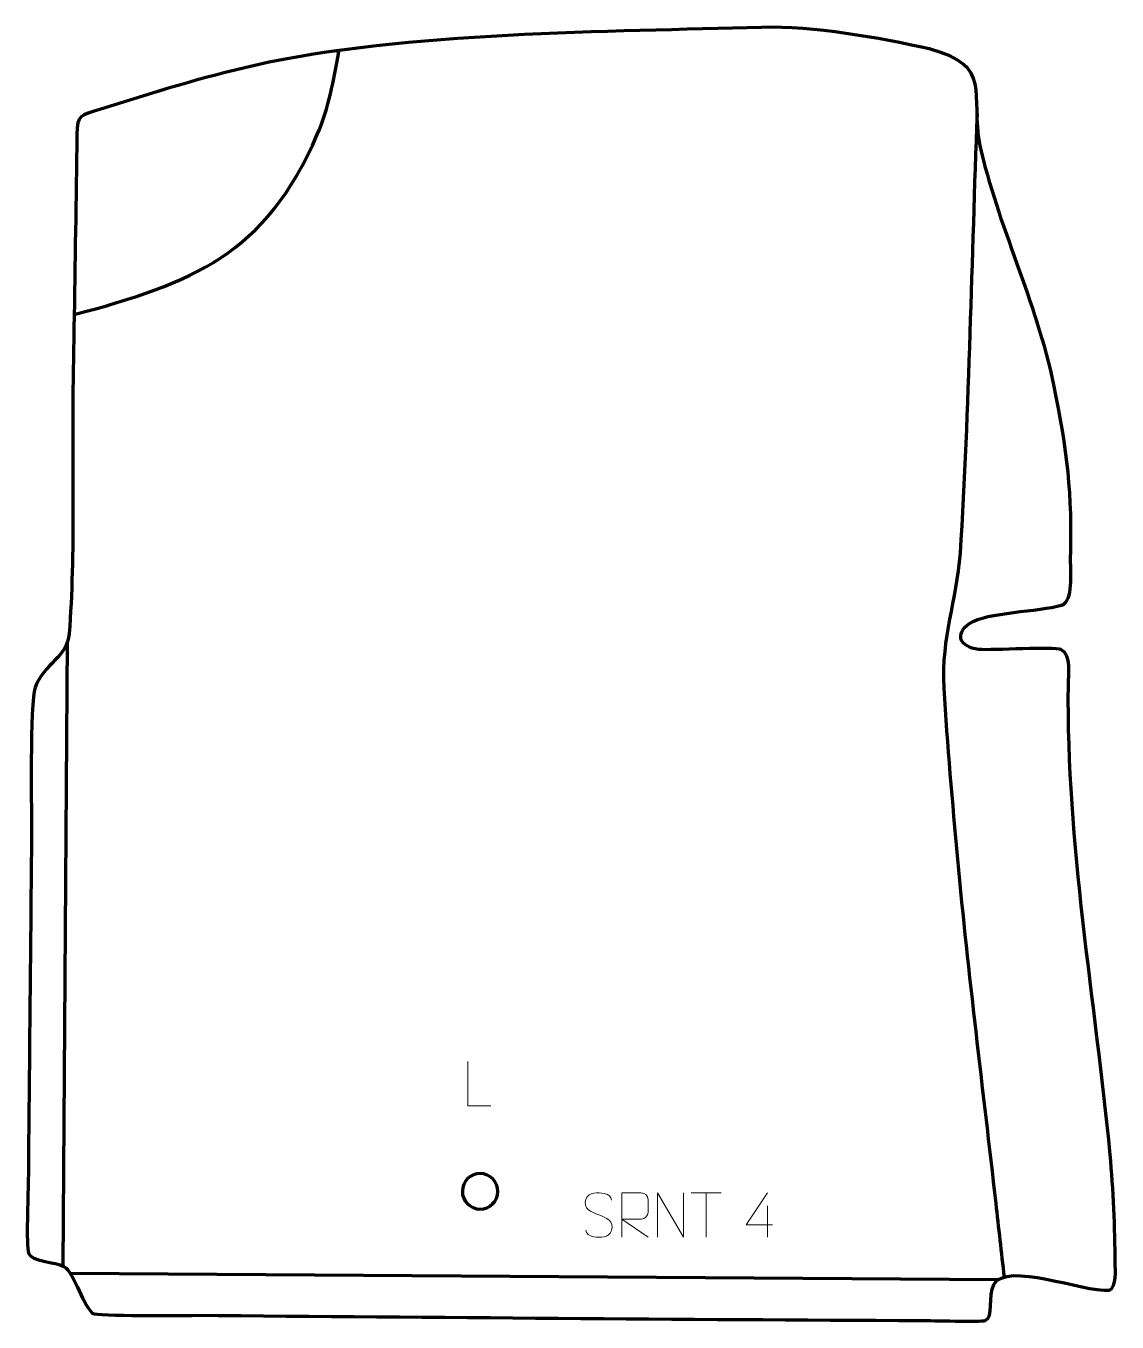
# Model space of a CAD drawing. Header units: millimetres. Extents: x -559 to 54, y -22 to 708.
import ezdxf

# ---------------------------------------------------------------- set-up
doc = ezdxf.new("R2010")
doc.units = ezdxf.units.MM
doc.header["$MEASUREMENT"] = 0
doc.layers.add('layer 1', color=7, linetype='Continuous', plot=False)
doc.layers.add('layer 2', color=7, linetype='Continuous')
doc.layers.add('layer 3', color=7, linetype='Continuous')

msp = doc.modelspace()

# ---------------------------------------------------------------- linework, layer by layer
at = {"layer": 'layer 1', "color": 250, "lineweight": 9}
for points, knots in [([(-297.866, 99.934), (-297.866, 99.934), (-310.8151, 99.934), (-310.8151, 99.934), (-310.8151, 99.934), (-310.8151, 99.934), (-310.8151, 124.8876), (-310.8151, 124.8876)], [0, 0, 0, 0, 0.33333333, 0.33333333, 0.33333333, 0.33333333, 1, 1, 1, 1]), ([(-237.1392, 38.7246), (-241.3875, 40.195), (-246.2956, 41.9908), (-244.2905, 47.5111), (-244.2905, 47.5111), (-242.787, 51.651), (-237.5734, 51.2625), (-233.9698, 50.6614), (-233.9698, 50.6614), (-231.1092, 50.1842), (-230.2445, 48.971), (-229.9339, 46.8869)], [0, 0, 0, 0, 0.25, 0.25, 0.25, 0.25, 0.5, 0.5, 0.5, 0.5, 1, 1, 1, 1]), ([(-224.0462, 26.074), (-224.0462, 26.074), (-224.0462, 51.0275), (-224.0462, 51.0275), (-224.0462, 51.0275), (-220.4514, 51.0275), (-216.8559, 51.0275), (-213.2607, 51.0275), (-213.2607, 51.0275), (-210.9354, 50.9898), (-209.3781, 49.4998), (-209.3822, 47.1334), (-209.3822, 47.1334), (-209.3826, 45.0979), (-209.3826, 42.0385), (-209.3822, 40.0025), (-209.3822, 40.0025), (-209.3887, 38.127), (-211.201, 36.1852), (-213.2105, 36.1661), (-213.2105, 36.1661), (-213.2105, 36.1661), (-224.0462, 36.1661), (-224.0462, 36.1661), (-224.0462, 36.1661), (-224.0462, 36.1661), (-209.3915, 26.074), (-209.3915, 26.074)], [0, 0, 0, 0, 0.125, 0.125, 0.125, 0.125, 0.25, 0.25, 0.25, 0.25, 0.375, 0.375, 0.375, 0.375, 0.5, 0.5, 0.5, 0.5, 0.625, 0.625, 0.625, 0.625, 0.75, 0.75, 0.75, 0.75, 1, 1, 1, 1]), ([(-204.0416, 26.074), (-204.0416, 26.074), (-204.0416, 51.0275), (-204.0416, 51.0275), (-204.0416, 51.0275), (-204.0416, 51.0275), (-189.3868, 26.074), (-189.3868, 26.074), (-189.3868, 26.074), (-189.3868, 26.074), (-189.3868, 51.0275), (-189.3868, 51.0275)], [0, 0, 0, 0, 0.25, 0.25, 0.25, 0.25, 0.5, 0.5, 0.5, 0.5, 1, 1, 1, 1]), ([(-139.3033, 32.9673), (-139.3033, 32.9673), (-154.125, 32.9673), (-154.125, 32.9673), (-154.125, 32.9673), (-154.125, 32.9673), (-142.2474, 51.0378), (-142.2474, 51.0378)], [0, 0, 0, 0, 0.33333333, 0.33333333, 0.33333333, 0.33333333, 1, 1, 1, 1]), ([(-237.1392, 38.7245), (-233.1206, 37.0778), (-228.0911, 35.1895), (-229.9251, 29.8292), (-229.9251, 29.8292), (-231.3849, 25.5628), (-236.2957, 25.8195), (-240.0218, 26.3742), (-240.0218, 26.3742), (-242.7718, 26.784), (-243.9927, 27.9975), (-244.3707, 30.1097)], [0, 0, 0, 0, 0.25, 0.25, 0.25, 0.25, 0.5, 0.5, 0.5, 0.5, 1, 1, 1, 1])]:
    msp.add_open_spline(points, degree=3, knots=knots, dxfattribs=at)
for points in [[(-185.2078, 51.004), (-185.2078, 51.004), (-168.2206, 51.004), (-168.2206, 51.004)], [(-176.714, 26.074), (-176.714, 26.074), (-176.714, 51.0275), (-176.714, 51.0275)], [(-142.2474, 43.7284), (-142.2474, 43.7284), (-142.2474, 26.0637), (-142.2474, 26.0637)]]:
    msp.add_open_spline(points, degree=3, dxfattribs=at)
at = {"layer": 'layer 2', "color": 142, "lineweight": 158}
for points, knots in [([(-532.1171, 545.0771), (-465.1599, 563.0776), (-424.6404, 578.7262), (-395.4054, 646.357), (-395.4054, 646.357), (-388.6731, 661.9312), (-386.4142, 676.4426), (-383.2145, 692.8735)], [0, 0, 0, 0, 0.33333333, 0.33333333, 0.33333333, 0.33333333, 1, 1, 1, 1]), ([(-24.3425, 658.3115), (-27.4537, 576.1244), (-28.835, 492.9667), (-33.8933, 410.9692), (-33.8933, 410.9692), (-36.0028, 383.2071), (-44.6228, 364.6155), (-43.0023, 334.9791), (-43.0023, 334.9791), (-41.1895, 303.2396), (-38.2455, 270.4352), (-35.333, 238.732), (-35.333, 238.732), (-29.4221, 174.3883), (-21.1554, 109.5711), (-13.8708, 45.2921), (-13.8708, 45.2921), (-12.2983, 31.4154), (-10.7256, 17.5386), (-9.1529, 3.6618)], [0, 0, 0, 0, 0.16666667, 0.16666667, 0.16666667, 0.16666667, 0.33333333, 0.33333333, 0.33333333, 0.33333333, 0.5, 0.5, 0.5, 0.5, 0.66666667, 0.66666667, 0.66666667, 0.66666667, 1, 1, 1, 1])]:
    msp.add_open_spline(points, degree=3, knots=knots, dxfattribs=at)
for points in [[(-538.2794, 9.8017), (-538.2794, 9.8017), (-535.8402, 361.12), (-535.8402, 361.12)], [(-12.5472, 2.1044), (-12.5472, 2.1044), (-534.2571, 5.6041), (-534.2571, 5.6041)]]:
    msp.add_open_spline(points, degree=3, dxfattribs=at)
at = {"layer": 'layer 2', "color": 142, "lineweight": 200}
msp.add_open_spline([(-303.9104, 41.893), (-309.433, 41.9413), (-313.8708, 46.4575), (-313.8225, 51.9801), (-313.8225, 51.9801), (-313.7742, 57.5027), (-309.2581, 61.9406), (-303.7354, 61.8923), (-303.7354, 61.8923), (-298.2128, 61.8439), (-293.775, 57.3278), (-293.8233, 51.8052), (-293.8233, 51.8052), (-293.8716, 46.2826), (-298.3877, 41.8447), (-303.9104, 41.893)], degree=3, knots=[0, 0, 0, 0, 0.2, 0.2, 0.2, 0.2, 0.4, 0.4, 0.4, 0.4, 0.6, 0.6, 0.6, 0.6, 1, 1, 1, 1], dxfattribs=at)
at = {"layer": 'layer 3', "color": 242, "lineweight": 158}
msp.add_open_spline([(-532.741, 507.7325), (-532.5738, 517.7298), (-532.4066, 527.7271), (-532.2394, 537.7243), (-532.2394, 537.7243), (-531.6343, 573.9669), (-531.0569, 610.2116), (-530.6205, 646.4564), (-530.6205, 646.4564), (-530.4856, 657.6564), (-528.558, 657.1442), (-517.7816, 660.4794), (-517.7816, 660.4794), (-488.2389, 669.7695), (-460.6973, 678.5085), (-430.4421, 685.3144), (-430.4421, 685.3144), (-346.3387, 704.2335), (-230.2696, 704.1686), (-145.5659, 706.6385), (-145.5659, 706.6385), (-115.9397, 707.5024), (-80.0628, 700.9318), (-51.0267, 694.5457), (-51.0267, 694.5457), (-14.8381, 684.6371), (-28.3091, 670.0485), (-22.6326, 640.3063), (-22.6326, 640.3063), (-12.6173, 595.1995), (9.2121, 552.2792), (18.8133, 505.6719), (18.8133, 505.6719), (26.4838, 468.327), (29.307, 444.8458), (28.2711, 406.5683), (28.2711, 406.5683), (28.2196, 400.9422), (29.9399, 383.6855), (23.2284, 381.692), (23.2284, 381.692), (10.3145, 377.8562), (-18.771, 377.851), (-28.6656, 371.4075), (-28.6656, 371.4075), (-37.2023, 365.0653), (-34.0683, 358.0518), (-23.4528, 356.6975), (-23.4528, 356.6975), (-15.4513, 356.1053), (19.299, 358.4041), (22.7829, 356.6632), (22.7829, 356.6632), (29.0572, 353.5278), (27.0879, 342.4841), (26.9927, 336.7991), (26.9927, 336.7991), (26.0931, 246.5364), (41.9104, 161.5531), (50.5526, 72.4818), (50.5526, 72.4818), (52.2281, 53.1744), (53.2506, 31.0038), (53.362, 11.6696), (53.362, 11.6696), (53.383, 8.0205), (54.3913, -1.9542), (50.1414, -3.7071), (50.1414, -3.7071), (34.9801, -4.8372), (-7.7886, 12.8005), (-14.89, -0.5121), (-14.89, -0.5121), (-18.4073, -7.1057), (-14.7104, -18.9813), (-19.7604, -20.7209), (-19.7604, -20.7209), (-22.5059, -21.6667), (-50.025, -20.7812), (-55.7967, -20.7585), (-55.7967, -20.7585), (-191.8468, -20.2239), (-327.892, -18.8381), (-463.9395, -17.8722), (-463.9395, -17.8722), (-471.255, -17.8376), (-519.4793, -18.5296), (-521.9275, -16.6253), (-521.9275, -16.6253), (-528.3924, -9.831), (-532.4447, 6.5776), (-537.8608, 9.5855), (-537.8608, 9.5855), (-542.7818, 12.3183), (-556.3014, 12.3209), (-557.8305, 17.1387), (-557.8305, 17.1387), (-559.2506, 21.6132), (-558.0243, 49.4236), (-557.953, 56.9714), (-557.953, 56.9714), (-557.3466, 121.0263), (-556.7269, 185.081), (-556.1134, 249.1358), (-556.1134, 249.1358), (-556.0582, 262.9051), (-557.1969, 327.3477), (-554.1172, 335.2485), (-554.1172, 335.2485), (-548.762, 348.9875), (-535.963, 352.5477), (-534.9358, 365.6337), (-534.9358, 365.6337), (-531.4572, 409.9522), (-533.4967, 462.5434), (-532.741, 507.7325)], degree=3, knots=[0, 0, 0, 0, 0.03333333, 0.03333333, 0.03333333, 0.03333333, 0.06666667, 0.06666667, 0.06666667, 0.06666667, 0.1, 0.1, 0.1, 0.1, 0.13333333, 0.13333333, 0.13333333, 0.13333333, 0.16666667, 0.16666667, 0.16666667, 0.16666667, 0.2, 0.2, 0.2, 0.2, 0.23333333, 0.23333333, 0.23333333, 0.23333333, 0.26666667, 0.26666667, 0.26666667, 0.26666667, 0.3, 0.3, 0.3, 0.3, 0.33333333, 0.33333333, 0.33333333, 0.33333333, 0.36666667, 0.36666667, 0.36666667, 0.36666667, 0.4, 0.4, 0.4, 0.4, 0.43333333, 0.43333333, 0.43333333, 0.43333333, 0.46666667, 0.46666667, 0.46666667, 0.46666667, 0.5, 0.5, 0.5, 0.5, 0.53333333, 0.53333333, 0.53333333, 0.53333333, 0.56666667, 0.56666667, 0.56666667, 0.56666667, 0.6, 0.6, 0.6, 0.6, 0.63333333, 0.63333333, 0.63333333, 0.63333333, 0.66666667, 0.66666667, 0.66666667, 0.66666667, 0.7, 0.7, 0.7, 0.7, 0.73333333, 0.73333333, 0.73333333, 0.73333333, 0.76666667, 0.76666667, 0.76666667, 0.76666667, 0.8, 0.8, 0.8, 0.8, 0.83333333, 0.83333333, 0.83333333, 0.83333333, 0.86666667, 0.86666667, 0.86666667, 0.86666667, 0.9, 0.9, 0.9, 0.9, 0.93333333, 0.93333333, 0.93333333, 0.93333333, 1, 1, 1, 1], dxfattribs=at)

doc.saveas('drawing.dxf')
